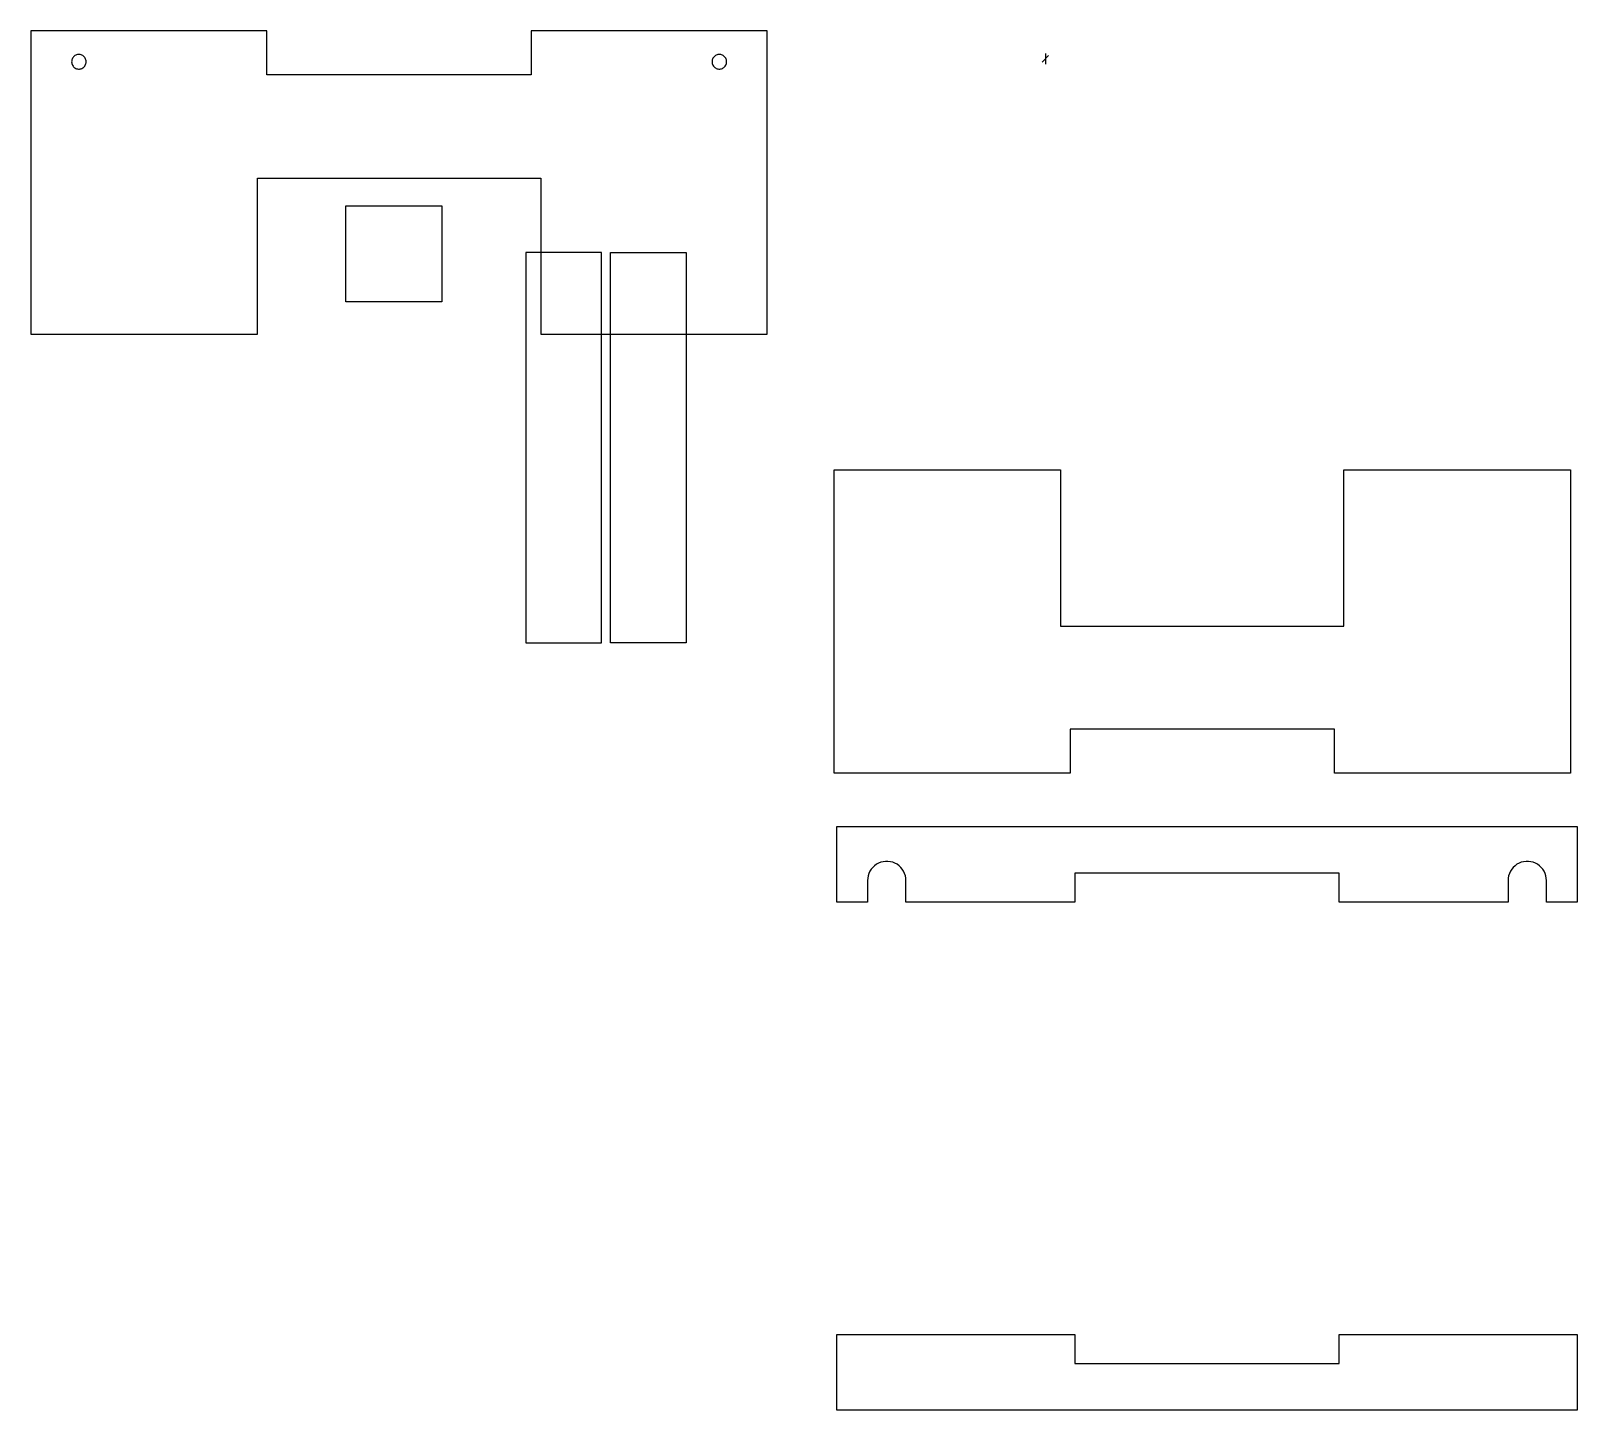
# Model space of a CAD drawing. Extents: x -269 to 141, y -108 to 257.
import ezdxf

# ---------------------------------------------------------------- set-up
doc = ezdxf.new("R2010")
doc.units = 0
doc.layers.get('0').update_dxf_attribs({"linetype": 'CONTINUOUS'})

msp = doc.modelspace()

# ---------------------------------------------------------------- linework, layer by layer
at = {"color": 7}
for points in [[(-268.652554, 257.069284), (-268.652554, 176.719284), (-208.652542, 176.719284), (-208.652542, 218.069284), (-133.652539, 218.069284), (-133.652539, 176.719284), (-73.652541, 176.719284), (-73.652541, 257.069284), (-136.15254, 257.069284), (-136.15254, 245.419283), (-206.152541, 245.419283), (-206.152541, 257.069284), (-268.652554, 257.069284)], [(-257.872529, 248.894286), (-257.857571, 248.653285), (-257.812529, 248.417285), (-257.737542, 248.187285), (-257.635547, 247.969285), (-257.505527, 247.765284), (-257.352535, 247.580284), (-257.176541, 247.415286), (-256.981525, 247.273286), (-256.769548, 247.157284), (-256.545548, 247.068285), (-256.312546, 247.008285), (-256.073532, 246.978285), (-255.831526, 246.978285), (-255.59254, 247.008285), (-255.359538, 247.068285), (-255.135538, 247.157284), (-254.923533, 247.273286), (-254.728545, 247.415286), (-254.552552, 247.580284), (-254.399531, 247.765284), (-254.269539, 247.969285), (-254.167544, 248.187285), (-254.092529, 248.417285), (-254.047543, 248.653285), (-254.032585, 248.894286), (-254.047487, 249.135284), (-254.092529, 249.371284), (-254.167544, 249.601283), (-254.269539, 249.819286), (-254.399531, 250.023285), (-254.552552, 250.208284), (-254.728545, 250.373285), (-254.923533, 250.515285), (-255.135538, 250.631284), (-255.359538, 250.720286), (-255.59254, 250.780284), (-255.831526, 250.810284), (-256.073532, 250.810284), (-256.312546, 250.780284), (-256.545548, 250.720286), (-256.769548, 250.631284), (-256.981525, 250.515285), (-257.176541, 250.373285), (-257.352535, 250.208284), (-257.505527, 250.023285), (-257.635547, 249.819286), (-257.737542, 249.601283), (-257.812529, 249.371284), (-257.857543, 249.135284), (-257.872501, 248.894286)], [(-88.272541, 248.894286), (-88.257555, 248.653285), (-88.212541, 248.417285), (-88.13754, 248.187285), (-88.035542, 247.969285), (-87.905542, 247.765284), (-87.752541, 247.580284), (-87.576541, 247.415286), (-87.38154, 247.273286), (-87.16954, 247.157284), (-86.945541, 247.068285), (-86.712541, 247.008285), (-86.473541, 246.978285), (-86.231541, 246.978285), (-85.992541, 247.008285), (-85.759541, 247.068285), (-85.535541, 247.157284), (-85.323542, 247.273286), (-85.12854, 247.415286), (-84.952541, 247.580284), (-84.79954, 247.765284), (-84.66954, 247.969285), (-84.567542, 248.187285), (-84.492541, 248.417285), (-84.447541, 248.653285), (-84.432527, 248.894286), (-84.447555, 249.135284), (-84.492541, 249.371284), (-84.567542, 249.601283), (-84.66954, 249.819286), (-84.79954, 250.023285), (-84.952541, 250.208284), (-85.12854, 250.373285), (-85.323542, 250.515285), (-85.535541, 250.631284), (-85.759541, 250.720286), (-85.992541, 250.780284), (-86.231541, 250.810284), (-86.473541, 250.810284), (-86.712541, 250.780284), (-86.945541, 250.720286), (-87.16954, 250.631284), (-87.38154, 250.515285), (-87.576541, 250.373285), (-87.752541, 250.208284), (-87.905542, 250.023285), (-88.035542, 249.819286), (-88.13754, 249.601283), (-88.212541, 249.371284), (-88.257541, 249.135284), (-88.272527, 248.894286)], [(0.846667, 250.528669), (-0.846667, 248.835336)], [(0, 251.093114), (0, 248.270892)], [(-185.281773, 185.345129), (-185.281773, 210.745129), (-159.88177, 210.745129), (-159.88177, 185.345129), (-185.281773, 185.345129)], [(-137.589683, 198.40358), (-137.589683, 95.00358), (-117.589681, 95.00358), (-117.589681, 198.40358), (-137.589683, 198.40358)], [(-95.151011, 198.40358), (-95.151011, 95.00358), (-115.15101, 95.00358), (-115.15101, 198.40358), (-95.151011, 198.40358)], [(-55.970339, 60.445134), (-55.970339, 140.795135), (4.02966, 140.795135), (4.02966, 99.445135), (79.029662, 99.445135), (79.029662, 140.795135), (139.02966, 140.795135), (139.02966, 60.445134), (76.529661, 60.445134), (76.529661, 72.095134), (6.52966, 72.095134), (6.52966, 60.445134), (-55.970339, 60.445134)], [(-55.211861, 26.317186), (-55.211861, 46.317185), (140.788122, 46.317185), (140.788122, 26.317186), (132.668137, 26.317186), (132.668137, 32.037187), (132.628146, 32.674185), (132.508145, 33.300185), (132.311126, 33.907185), (132.040136, 34.484186), (131.698139, 35.023185), (131.291147, 35.514184), (130.826129, 35.951185), (130.310142, 36.326185), (129.751145, 36.634186), (129.158139, 36.868185), (128.540129, 37.027186), (127.907133, 37.107185), (127.269141, 37.107185), (126.636145, 37.027186), (126.018135, 36.868185), (125.425129, 36.634186), (124.866132, 36.326185), (124.350145, 35.951185), (123.885127, 35.514184), (123.478135, 35.023185), (123.136138, 34.484186), (122.865148, 33.907185), (122.668129, 33.300185), (122.548128, 32.674185), (122.508137, 32.037187), (122.508137, 26.317186), (77.788135, 26.317186), (77.788135, 33.967186), (7.788133, 33.967186), (7.788133, 26.317186), (-36.931862, 26.317186), (-36.931862, 32.037187), (-36.971862, 32.674185), (-37.091863, 33.300185), (-37.288862, 33.907185), (-37.559863, 34.484186), (-37.901863, 35.023185), (-38.308864, 35.514184), (-38.773862, 35.951185), (-39.289863, 36.326185), (-39.848863, 36.634186), (-40.441863, 36.868185), (-41.059862, 37.027186), (-41.692864, 37.107185), (-42.330864, 37.107185), (-42.963863, 37.027186), (-43.581862, 36.868185), (-44.174862, 36.634186), (-44.733862, 36.326185), (-45.249863, 35.951185), (-45.714864, 35.514184), (-46.121862, 35.023185), (-46.463862, 34.484186), (-46.734863, 33.907185), (-46.931862, 33.300185), (-47.051863, 32.674185), (-47.091862, 32.037187), (-47.091862, 26.317186), (-55.211861, 26.317186)], [(-55.211861, -108.23284), (-55.211861, -88.232824), (7.788133, -88.232824), (7.788133, -95.882824), (77.788135, -95.882824), (77.788135, -88.232824), (140.788122, -88.232824), (140.788122, -108.23284), (-55.211861, -108.23284)]]:
    msp.add_lwpolyline(points, dxfattribs=at)

doc.saveas('drawing.dxf')
